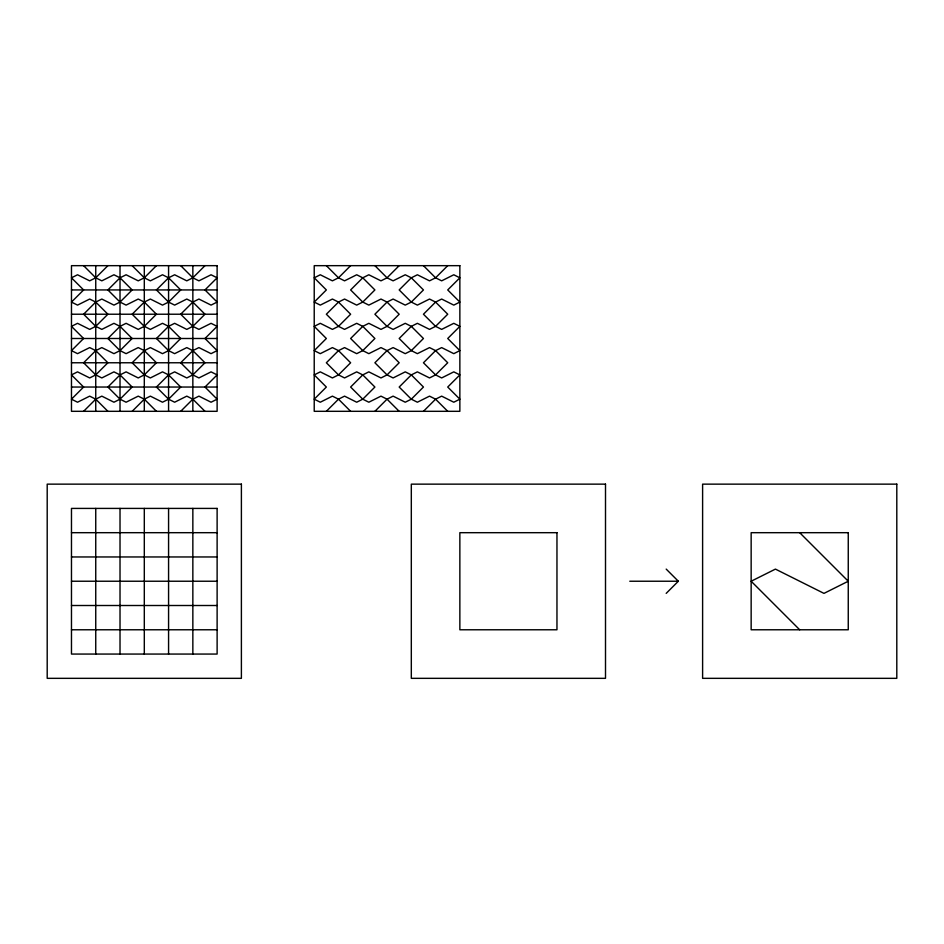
<?xml version="1.0" encoding="UTF-8"?>
<svg xmlns="http://www.w3.org/2000/svg" width="944" height="944" viewBox="0 0 944 944"><rect width="100%" height="100%" fill="white"/><g stroke="black" fill="none" stroke-linecap="round" stroke-linejoin="round"><path stroke-width="1.42" d="M107.887 265.665L95.745 277.807L89.68 280.84L77.538 274.775L71.473 277.807L83.615 289.938L71.473 302.08L77.538 305.113L89.68 299.047L95.745 302.08L107.887 314.222L95.745 326.353L89.68 329.385L77.538 323.32L71.473 326.353L83.615 338.495L71.473 350.625L77.538 353.658L89.68 347.593L95.745 350.625L107.887 362.767L95.745 374.898L89.68 377.942L77.538 371.865L71.473 374.898L83.615 387.04L71.473 399.182L77.538 402.215L89.68 396.138L95.745 399.182L107.887 411.313M156.433 265.665L144.302 277.807L138.225 280.84L126.095 274.775L120.018 277.807L107.887 289.938L120.018 302.08L126.095 305.113L138.225 299.047L144.302 302.08L156.433 314.222L144.302 326.353L138.225 329.385L126.095 323.32L120.018 326.353L107.887 338.495L120.018 350.625L126.095 353.658L138.225 347.593L144.302 350.625L156.433 362.767L144.302 374.898L138.225 377.942L126.095 371.865L120.018 374.898L107.887 387.04L120.018 399.182L126.095 402.215L138.225 396.138L144.302 399.182L156.433 411.313M204.978 265.665L192.847 277.807L186.782 280.84L174.64 274.775L168.575 277.807L156.433 289.938L168.575 302.08L174.64 305.113L186.782 299.047L192.847 302.08L204.978 314.222L192.847 326.353L186.782 329.385L174.64 323.32L168.575 326.353L156.433 338.495L168.575 350.625L174.64 353.658L186.782 347.593L192.847 350.625L204.978 362.767L192.847 374.898L186.782 377.942L174.64 371.865L168.575 374.898L156.433 387.04L168.575 399.182L174.64 402.215L186.782 396.138L192.847 399.182L204.978 411.313M83.615 411.313L95.745 399.182L101.822 396.138L113.953 402.215L120.018 399.182L132.16 387.04L120.018 374.898L113.953 371.865L101.822 377.942L95.745 374.898L83.615 362.767L95.745 350.625L101.822 347.593L113.953 353.658L120.018 350.625L132.16 338.495L120.018 326.353L113.953 323.32L101.822 329.385L95.745 326.353L83.615 314.222L95.745 302.08L101.822 299.047L113.953 305.113L120.018 302.08L132.16 289.938L120.018 277.807L113.953 274.775L101.822 280.84L95.745 277.807L83.615 265.665M132.16 411.313L144.302 399.182L150.367 396.138L162.498 402.215L168.575 399.182L180.705 387.04L168.575 374.898L162.498 371.865L150.367 377.942L144.302 374.898L132.16 362.767L144.302 350.625L150.367 347.593L162.498 353.658L168.575 350.625L180.705 338.495L168.575 326.353L162.498 323.32L150.367 329.385L144.302 326.353L132.16 314.222L144.302 302.08L150.367 299.047L162.498 305.113L168.575 302.08L180.705 289.938L168.575 277.807L162.498 274.775L150.367 280.84L144.302 277.807L132.16 265.665M180.705 411.313L192.847 399.182L198.913 396.138L211.055 402.215L217.12 399.182L204.978 387.04L217.12 374.898L211.055 371.865L198.913 377.942L192.847 374.898L180.705 362.767L192.847 350.625L198.913 347.593L211.055 353.658L217.12 350.625L204.978 338.495L217.12 326.353L211.055 323.32L198.913 329.385L192.847 326.353L180.705 314.222L192.847 302.08L198.913 299.047L211.055 305.113L217.12 302.08L204.978 289.938L217.12 277.807L211.055 274.775L198.913 280.84L192.847 277.807L180.705 265.665M350.625 265.665L338.495 277.807L332.418 280.84L320.287 274.775L314.222 277.807L326.353 289.938L314.222 302.08L320.287 305.113L332.418 299.047L338.495 302.08L350.625 314.222L338.495 326.353L332.418 329.385L320.287 323.32L314.222 326.353L326.353 338.495L314.222 350.625L320.287 353.658L332.418 347.593L338.495 350.625L350.625 362.767L338.495 374.898L332.418 377.942L320.287 371.865L314.222 374.898L326.353 387.04L314.222 399.182L320.287 402.215L332.418 396.138L338.495 399.182L350.625 411.313M399.182 265.665L387.04 277.807L380.975 280.84L368.833 274.775L362.767 277.807L350.625 289.938L362.767 302.08L368.833 305.113L380.975 299.047L387.04 302.08L399.182 314.222L387.04 326.353L380.975 329.385L368.833 323.32L362.767 326.353L350.625 338.495L362.767 350.625L368.833 353.658L380.975 347.593L387.04 350.625L399.182 362.767L387.04 374.898L380.975 377.942L368.833 371.865L362.767 374.898L350.625 387.04L362.767 399.182L368.833 402.215L380.975 396.138L387.04 399.182L399.182 411.313M447.727 265.665L435.585 277.807L429.52 280.84L417.378 274.775L411.313 277.807L399.182 289.938L411.313 302.08L417.378 305.113L429.52 299.047L435.585 302.08L447.727 314.222L435.585 326.353L429.52 329.385L417.378 323.32L411.313 326.353L399.182 338.495L411.313 350.625L417.378 353.658L429.52 347.593L435.585 350.625L447.727 362.767L435.585 374.898L429.52 377.942L417.378 371.865L411.313 374.898L399.182 387.04L411.313 399.182L417.378 402.215L429.52 396.138L435.585 399.182L447.727 411.313M326.353 411.313L338.495 399.182L344.56 396.138L356.702 402.215L362.767 399.182L374.898 387.04L362.767 374.898L356.702 371.865L344.56 377.942L338.495 374.898L326.353 362.767L338.495 350.625L344.56 347.593L356.702 353.658L362.767 350.625L374.898 338.495L362.767 326.353L356.702 323.32L344.56 329.385L338.495 326.353L326.353 314.222L338.495 302.08L344.56 299.047L356.702 305.113L362.767 302.08L374.898 289.938L362.767 277.807L356.702 274.775L344.56 280.84L338.495 277.807L326.353 265.665M374.898 411.313L387.04 399.182L393.105 396.138L405.247 402.215L411.313 399.182L423.455 387.04L411.313 374.898L405.247 371.865L393.105 377.942L387.04 374.898L374.898 362.767L387.04 350.625L393.105 347.593L405.247 353.658L411.313 350.625L423.455 338.495L411.313 326.353L405.247 323.32L393.105 329.385L387.04 326.353L374.898 314.222L387.04 302.08L393.105 299.047L405.247 305.113L411.313 302.08L423.455 289.938L411.313 277.807L405.247 274.775L393.105 280.84L387.04 277.807L374.898 265.665M423.455 411.313L435.585 399.182L441.662 396.138L453.793 402.215L459.858 399.182L447.727 387.04L459.858 374.898L453.793 371.865L441.662 377.942L435.585 374.898L423.455 362.767L435.585 350.625L441.662 347.593L453.793 353.658L459.858 350.625L447.727 338.495L459.858 326.353L453.793 323.32L441.662 329.385L435.585 326.353L423.455 314.222L435.585 302.08L441.662 299.047L453.793 305.113L459.858 302.08L447.727 289.938L459.858 277.807L453.793 274.775L441.662 280.84L435.585 277.807L423.455 265.665M666.193 593.375L678.335 581.233L666.193 569.102M71.473 289.938L217.12 289.938M71.473 314.222L217.12 314.222M71.473 338.495L217.12 338.495M71.473 362.767L217.12 362.767M71.473 387.04L217.12 387.04M71.473 532.687L217.12 532.687M71.473 556.96L217.12 556.96M71.473 581.233L217.12 581.233M629.778 581.233L678.335 581.233M71.473 605.505L217.12 605.505M71.473 629.778L217.12 629.778M799.698 532.687L848.255 581.233L823.982 593.375L775.425 569.102L751.153 581.233L799.698 629.778M192.847 265.665L192.847 411.313M192.847 508.415L192.847 654.062M168.575 265.665L168.575 411.313M168.575 508.415L168.575 654.062M144.302 265.665L144.302 411.313M144.302 508.415L144.302 654.062M120.018 265.665L120.018 411.313M120.018 508.415L120.018 654.062M95.745 265.665L95.745 411.313M95.745 508.415L95.745 654.062M217.12 265.665L71.473 265.665L71.473 411.313L217.12 411.313L217.12 265.665M459.858 265.665L314.222 265.665L314.222 411.313L459.858 411.313L459.858 265.665M241.393 484.142L47.2 484.142L47.2 678.335L241.393 678.335L241.393 484.142M605.505 484.142L411.313 484.142L411.313 678.335L605.505 678.335L605.505 484.142M896.8 484.142L702.607 484.142L702.607 678.335L896.8 678.335L896.8 484.142M217.12 508.415L71.473 508.415L71.473 654.062L217.12 654.062L217.12 508.415M556.96 532.687L459.858 532.687L459.858 629.778L556.96 629.778L556.96 532.687M848.255 532.687L751.153 532.687L751.153 629.778L848.255 629.778L848.255 532.687"/></g></svg>
